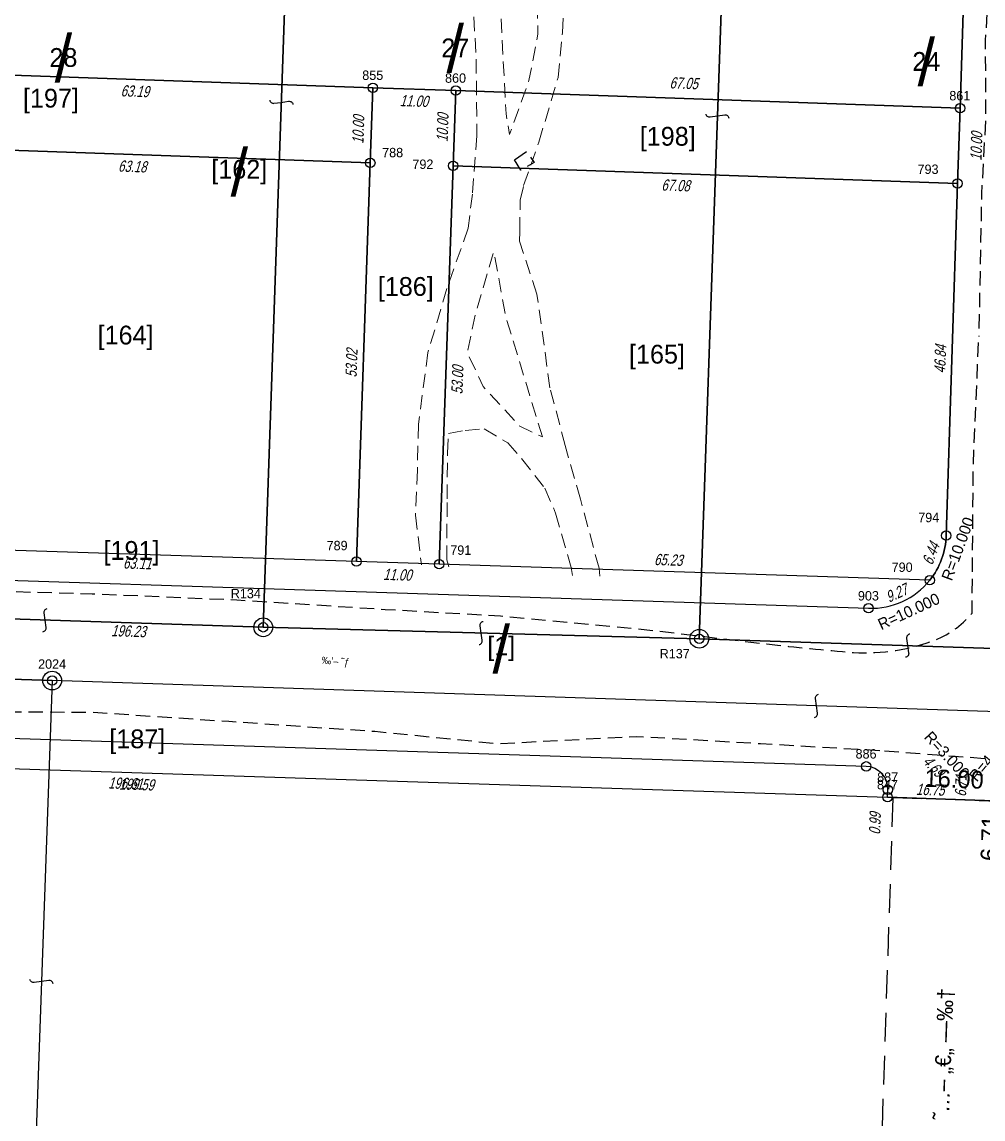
# Model space of a CAD drawing. Extents: x 187751 to 188722, y 663209 to 663959.
# Drawn here: x 188222.2 to 188349.9, y 663461.6 to 663607.5 of the extents above; entities that cross this region are included whole.
import ezdxf
from ezdxf.enums import TextEntityAlignment as Align

# ---------------------------------------------------------------- set-up
doc = ezdxf.new("R2010")
doc.units = 0
doc.header["$LTSCALE"] = 0.3
doc.linetypes.add('DASHED', pattern=[19.05, 12.7, -6.35])
doc.linetypes.add('HIDDEN', pattern=[9.525, 6.35, -3.175])
doc.layers.get('0').update_dxf_attribs({"linetype": 'CONTINUOUS'})
for name, color, linetype in [('C1602_0', 7, 'CONTINUOUS'), ('C1602_1', 1, 'CONTINUOUS'), ('C1602_3', 4, 'CONTINUOUS'), ('C1603_0', 7, 'CONTINUOUS'), ('C1603_1', 1, 'CONTINUOUS'), ('C1603_2', 3, 'CONTINUOUS'), ('C1603_3', 4, 'CONTINUOUS'), ('C1609_3', 7, 'CONTINUOUS'), ('C1610_0', 7, 'CONTINUOUS'), ('C1611_3', 6, 'CONTINUOUS'), ('C1690', 7, 'CONTINUOUS'), ('pzika', 240, 'DASHED'), ('RODP023', 25, 'HIDDEN'), ('RODP027', 25, 'HIDDEN'), ('RODS009', 25, 'CONTINUOUS')]:
    doc.layers.add(name, color=color, linetype=linetype)
doc.layers.add('M2405', color=25, linetype='HIDDEN', lineweight=20)
doc.styles.add('1', font='cob-txt', dxfattribs={"height": 2})
doc.styles.add('HEBTXT', font='HEBTXT')
doc.styles.add('TAZAR_HEBTXT', font='HEBTXT')

# ---------------------------------------------------------------- blocks, each defined once
blk = doc.blocks.new('RODS009')
blk.add_circle((0, 0), 0.001)
at = {"style": 'HEBTXT'}
blk.add_attdef('COVER_TYPE', text='', height=1.5, dxfattribs=at).set_placement((0, 1), align=Align.CENTER)
blk = doc.blocks.new('PCLS007')
blk.add_circle((0, 0), 0.00313)
at = {"style": 'HEBTXT'}
blk.add_attdef('FRONT-LEN', text='', height=1.88, dxfattribs=at).set_placement((0, 1.25), align=Align.CENTER)
blk = doc.blocks.new('C1690')
blk.add_lwpolyline([(0.21, 1.23, 0.414214), (-0.12, 0.77), (0.01, 0), (0.15, -0.77, -0.414214), (-0.16, -1.24)], format="xyb")
blk = doc.blocks.new('C1603')
at = {"color": 1, "style": 'TAZAR_HEBTXT'}
blk.add_attdef('CROSS', text='', height=5, dxfattribs=at).set_placement((-0.03, 1.75), align=Align.MIDDLE)
at = {"style": 'TAZAR_HEBTXT'}
blk.add_attdef('PARCEL_NAME', text='', height=2, dxfattribs=at).set_placement((-0.03, 1.75), align=Align.MIDDLE)
at = {"style": 'TAZAR_HEBTXT', "flags": 1}
for tag, p in [('PARCEL_STATUS', (0, -1.81)), ('PARCEL_SOURCE', (0, -4.76)), ('LEGAL_AREA', (0, -7.34)), ('CALC_AREA', (0, -10.15)), ('TABA_PLAN', (0, -17.38)), ('TABA_MIGRASH', (0, -19.9)), ('TABA_YEUD', (0, -22.63)), ('PARCEL_PREVIOUS', (0, -26.48)), ('GUSH_PREVIOUS', (0, -29.25)), ('COMMENT', (0, -32.98))]:
    blk.add_attdef(tag, text='', height=2, dxfattribs=at).set_placement(p, align=Align.MIDDLE)
blk.add_attdef('GUSH', (-2.8, -14.16), '', height=2, dxfattribs=at)
blk = doc.blocks.new('C1609')
at = {"style": 'TAZAR_HEBTXT'}
for tag, p in [('RADIUS', (0.05, 3.11)), ('LEGAL_LENGTH', (0, -1.15)), ('LINE_NAME', (-0.04, -3.3))]:
    blk.add_attdef(tag, text='', height=1.2, dxfattribs=at).set_placement(p, align=Align.MIDDLE)
at = {"style": 'TAZAR_HEBTXT', "oblique": 15, "width": 0.75}
blk.add_attdef('CALC_LENGTH', text='', height=1.2, dxfattribs=at).set_placement((0, 1.26), align=Align.MIDDLE)
at = {"style": 'TAZAR_HEBTXT', "flags": 1}
for tag, p in [('TOPO', (-0.07, -5.23)), ('COMMENT', (-0.07, -6.85))]:
    blk.add_attdef(tag, text='', height=1.2, dxfattribs=at).set_placement(p, align=Align.MIDDLE)
blk = doc.blocks.new('C1611')
blk.add_circle((0, 0), 0.5)
at = {"style": 'TAZAR_HEBTXT'}
for tag, p in [('POINT_NAME', (-0.02, 1.33)), ('UID', (0, -1.39))]:
    blk.add_attdef(tag, text='', height=1, dxfattribs=at).set_placement(p, align=Align.MIDDLE)
blk.add_attdef('MARK_DESC', (1.13, -0.48), '', height=1, dxfattribs=at)
at = {"style": 'TAZAR_HEBTXT', "flags": 1}
for tag, p in [('MARK', (0.01, -2.65)), ('TOPO', (-0.03, -3.96)), ('SOURCE', (0.02, -5.28)), ('CLASS', (-0.02, -6.69)), ('HEIGHT', (-0.02, -8.04)), ('LEGAL_X', (0, -9.43)), ('LEGAL_Y', (0, -10.83)), ('LEGAL_Z', (0, -12.3)), ('COMMENT', (-0.03, -13.7))]:
    blk.add_attdef(tag, text='', height=1, dxfattribs=at).set_placement(p, align=Align.MIDDLE)
blk = doc.blocks.new('C1610')
for radius in [1, 0.5]:
    blk.add_circle((0, 0), radius)
at = {"style": 'TAZAR_HEBTXT'}
for tag, p in [('POINT_NAME', (-0.01, 1.76)), ('UID', (-0.02, -1.89))]:
    blk.add_attdef(tag, text='', height=1, dxfattribs=at).set_placement(p, align=Align.MIDDLE)
blk.add_attdef('MARK_DESC', (1.62, -0.51), '', height=1, dxfattribs=at)
at = {"style": 'TAZAR_HEBTXT', "flags": 1}
for tag, p in [('MARK', (0.06, -3.34)), ('TOPO', (0.04, -4.79)), ('SOURCE', (0.07, -6.18)), ('CLASS', (-0.07, -7.59)), ('HEIGHT', (-0.01, -9.08)), ('LEGAL_X', (0.01, -10.63)), ('LEGAL_Y', (-0.01, -12.16)), ('LEGAL_Z', (0.02, -13.51)), ('COMMENT', (0, -14.94))]:
    blk.add_attdef(tag, text='', height=1, dxfattribs=at).set_placement(p, align=Align.MIDDLE)

msp = doc.modelspace()

# ---------------------------------------------------------------- linework, layer by layer
at = {"layer": 'C1602_0', "flags": 128}
for points in [[(188367.52, 663523.66), (188312.19, 663525.48), (188317.06, 663664.47), (188345.67, 663663.44), (188346, 663676.44), (188372.73, 663675.72), (188371.68, 663653.34), (188371.58, 663650.27), (188370.32, 663610.95), (188367.69, 663529.02)], [(188254.25, 663527), (188196.32, 663528.91), (188201.32, 663668.62), (188230.13, 663667.59), (188258.24, 663666.58), (188259.04, 663666.55)], [(188317.06, 663664.47), (188312.19, 663525.48), (188254.25, 663527), (188259.04, 663666.55)], [(188429.63, 663521.2), (188439.63, 663520.88), (188593.81, 663515.33), (188593.82, 663507.51), (188439.37, 663512.89), (188429.37, 663513.21), (188226.2, 663519.92), (188138.13, 663522.82), (188138.39, 663530.81), (188196.32, 663528.91), (188254.25, 663527), (188312.19, 663525.48), (188367.52, 663523.66)], [(188138.13, 663522.82), (188226.2, 663519.92), (188223.38, 663439.97), (188326.59, 663436.53), (188324.85, 663384.82), (188241.04, 663371.52), (188132.3, 663354.26), (188132.48, 663359.35), (188137.72, 663510.94), (188137.86, 663514.94)], [(188223.38, 663439.97), (188326.59, 663436.53), (188324.85, 663384.82), (188399.2, 663396.62), (188417.92, 663399.59), (188425.69, 663400.82), (188426.75, 663433.18), (188429.37, 663513.21), (188226.2, 663519.92)]]:
    msp.add_lwpolyline(points, close=True, dxfattribs=at)
at = {"layer": 'C1602_1', "flags": 128}
msp.add_lwpolyline([(188312.19, 663525.48), (188367.52, 663523.66), (188429.63, 663521.2), (188429.37, 663513.21), (188226.2, 663519.92), (188138.13, 663522.82), (188138.39, 663530.81), (188196.32, 663528.91), (188254.25, 663527)], close=True, dxfattribs=at)
at = {"layer": 'C1602_3', "flags": 128}
for points in [[(188346.83, 663596.01), (188279.82, 663598.35), (188268.82, 663598.73), (188205.67, 663600.94), (188140.83, 663603.2), (188141.04, 663609.43), (188141.75, 663630.57, 0.00447), (188145.72, 663629.86, 0.033622), (188175.88, 663626.8, 0.042282), (188204.11, 663628.76, 0.036239), (188227.75, 663634.19, -0.092835), (188270.28, 663640.44, -0.0236), (188281.25, 663639.49, -0.079241), (188316.47, 663628.91, 0.117834), (188343.27, 663623.04), (188347.69, 663622.9)], [(188345, 663539.2, -0.162393), (188342.81, 663533.26), (188277.62, 663535.39), (188279.47, 663588.35), (188346.51, 663586.01)], [(188266.62, 663535.75), (188203.54, 663537.81), (188138.7, 663539.93), (188138.56, 663535.93), (188334.68, 663529.53, 0.236063), (188342.81, 663533.26), (188277.62, 663535.39)], [(188334.37, 663508.52), (188137.86, 663514.94), (188137.72, 663510.94), (188337.21, 663504.43), (188337.24, 663505.42, 0.412213), (188334.37, 663508.52)]]:
    msp.add_lwpolyline(points, format="xyb", close=True, dxfattribs=at)
for points in [[(188138.56, 663535.93), (188334.68, 663529.53, 0.236063), (188342.81, 663533.26, 0.162393), (188345, 663539.2), (188346.51, 663586.01), (188346.83, 663596.01), (188347.69, 663622.9)], [(188370.32, 663610.95), (188367.69, 663529.02, 0.065799), (188371.57, 663528.37), (188405.14, 663527.21, 0.039023), (188416.01, 663528.12, 0.052124), (188422.03, 663529.76), (188421.25, 663501.26, 0.20339), (188411.34, 663505.85), (188371.62, 663507.23, 0.187842), (188364.77, 663504.83, -0.095247), (188358.87, 663501.46, -0.028764), (188356.88, 663500.91, 0.343819), (188353.73, 663497.13), (188353.95, 663503.84), (188337.21, 663504.43), (188337.24, 663505.42, 0.412213), (188334.37, 663508.52), (188137.86, 663514.94)]]:
    msp.add_lwpolyline(points, format="xyb", dxfattribs=at)
for points in [[(188205.67, 663600.94), (188268.82, 663598.73), (188268.47, 663588.74), (188205.33, 663590.94)], [(188266.62, 663535.75), (188268.47, 663588.74), (188268.82, 663598.73), (188279.82, 663598.35), (188279.47, 663588.35), (188277.62, 663535.39)], [(188346.51, 663586.01), (188279.47, 663588.35), (188279.82, 663598.35), (188346.83, 663596.01)], [(188205.33, 663590.94), (188268.47, 663588.74), (188266.62, 663535.75), (188203.54, 663537.81)], [(188353.73, 663497.13), (188350.31, 663393.92), (188132.48, 663359.35), (188137.72, 663510.94), (188337.21, 663504.43), (188353.95, 663503.84)]]:
    msp.add_lwpolyline(points, close=True, dxfattribs=at)
at = {"layer": 'M2405'}
for points in [[(188288.84, 663585.73), (188290.87, 663591.51), (188293.42, 663600.07), (188293.99, 663606.08), (188294.25, 663610.65), (188294.2, 663614.59), (188292.91, 663619.81), (188289.47, 663626.99), (188280.69, 663638.16), (188277.6, 663644.24), (188276.36, 663649.74), (188276.34, 663654.38), (188276.37, 663659.96), (188276.44, 663664.68), (188276.56, 663669.86), (188277.24, 663675.61), (188277.69, 663679.18), (188278.23, 663683.51), (188279.71, 663690.67), (188282.66, 663694.86), (188286.88, 663700.89), (188293.92, 663705.47)], [(188282.09, 663611.02), (188282.53, 663602.52), (188282.64, 663592.36), (188282.03, 663584.59), (188281.47, 663580.06), (188278.65, 663572.04), (188276.13, 663563.54), (188274.87, 663554), (188274.73, 663547.88), (188274.46, 663541.89), (188275.27, 663535.3)], [(188298.99, 663533.81), (188298.86, 663534.86), (188296.38, 663544.05), (188294.36, 663551.16), (188292.34, 663558.84), (188290.61, 663571.28), (188288.31, 663578.31), (188288.35, 663579.62), (188288.37, 663583.76), (188288.84, 663585.73)], [(188278.89, 663535.05), (188278.63, 663535.98), (188278.68, 663544.09), (188278.72, 663550.14), (188278.86, 663552.76), (188281.07, 663553.18), (188283.58, 663553.38), (188286.73, 663551.54), (188288.56, 663549.45), (188291.67, 663545.49), (188293.1, 663542.16), (188295.15, 663534.94), (188295.35, 663533.91)]]:
    msp.add_lwpolyline(points, dxfattribs=at)
at = {"layer": 'M2405', "flags": 128}
for points in [[(188280.95, 663630.14), (188287, 663621.83), (188290.6, 663611.38), (188290.74, 663605.84), (188289.54, 663599.67), (188286.98, 663592.52), (188286.52, 663595.26), (188285.8, 663608.59), (188284.5, 663618.71), (188280.95, 663630.14)], [(188291.34, 663552.31), (188286.47, 663568.3), (188284.88, 663576.93), (188282.46, 663568.74), (188281.35, 663563.51), (188283.46, 663559.02), (188288.27, 663553.78), (188291.34, 663552.31)]]:
    msp.add_lwpolyline(points, close=True, dxfattribs=at)
at = {"layer": 'pzika', "flags": 128}
msp.add_lwpolyline([(188337.96, 663504.39), (188353.95, 663503.84), (188353.72, 663497.13), (188350.31, 663393.92), (188334.22, 663391.36)], close=True, dxfattribs=at)
at = {"layer": 'RODP023', "elevation": 83.3, "flags": 128}
msp.add_lwpolyline([(188287.64, 663589.14), (188289.22, 663590.24), (188290.25, 663588.79), (188288.48, 663587.77)], close=True, dxfattribs=at)
at = {"layer": 'RODP027', "flags": 128}
for points, elevation in [([(188432.6, 663520.04, 0.073919), (188413.88, 663523.09), (188394.51, 663523.36), (188375.37, 663522.21, -0.143725), (188368.67, 663525.91, -0.185425), (188364.75, 663534.83), (188365.46, 663552.06), (188366.21, 663572.67), (188367.02, 663593.49), (188367.68, 663615.03), (188367.91, 663635.58, 0.080339), (188364, 663649.7), (188352.65, 663649.8), (188349.74, 663648.97), (188349.31, 663637.71), (188351.31, 663622.56), (188350.18, 663605.05), (188350.22, 663594.51), (188349.69, 663584.64), (188349.32, 663565.66)], 84.01), ([(188127.23, 663533.8), (188135.68, 663534.62), (188156.5, 663534.99), (188175.54, 663534.28), (188193.92, 663533.22), (188212.5, 663531.99), (188231.49, 663531.47), (188250.73, 663530.65), (188270.44, 663529.39), (188285.78, 663528.53), (188305.21, 663526.68), (188320.42, 663524.88, 0.008334), (188331.95, 663523.71, 0.107183), (188343.12, 663525.16, 0.136328), (188348.43, 663528.9), (188348.6, 663548.53), (188349.32, 663565.66)], 78.75)]:
    msp.add_lwpolyline(points, format="xyb", dxfattribs=dict(at, elevation=elevation))
at = {"layer": 'RODP027', "elevation": 78.72, "flags": 128}
for points in [[(188134.62, 663518.57), (188154.8, 663517.84), (188174.62, 663516.58), (188191.95, 663514.94), (188212.2, 663515.79), (188231.53, 663515.73), (188249.65, 663514.51), (188269.07, 663513.18), (188285.46, 663511.54), (188303.84, 663512.51), (188320.34, 663511.55), (188336.8, 663510.59)], [(188336.8, 663510.59), (188351.23, 663509.49), (188370.01, 663508.98), (188386.3, 663509.67)]]:
    msp.add_lwpolyline(points, dxfattribs=at)

# ---------------------------------------------------------------- block references
at = {"layer": 'C1603_0', "xscale": 1.25, "yscale": 1.25, "zscale": 1.25}
for p, values in [((188279.8, 663601.85), {'PARCEL_NAME': '27', 'CROSS': '/'}), ((188227.73, 663600.56), {'PARCEL_NAME': '28', 'CROSS': '/'}), ((188342.39, 663600.05), {'PARCEL_NAME': '24', 'CROSS': '/'})]:
    msp.add_blockref('C1603', p, dxfattribs=at).add_auto_attribs(values)
at = {"layer": 'C1603_1', "xscale": 1.25, "yscale": 1.25, "zscale": 1.25}
msp.add_blockref('C1603', (188285.91, 663522.01), dxfattribs=at).add_auto_attribs({'PARCEL_NAME': '[1]', 'CROSS': '/'})
at = {"layer": 'C1603_2', "xscale": 1.25, "yscale": 1.25, "zscale": 1.25}
msp.add_blockref('C1603', (188251.1, 663585.4), dxfattribs=at).add_auto_attribs({'PARCEL_NAME': '[162]', 'CROSS': '/'})
at = {"layer": 'C1603_3', "xscale": 1.25, "yscale": 1.25, "zscale": 1.25}
for p, values in [((188226.07, 663594.84), {'PARCEL_NAME': '[197]'}), ((188273.22, 663569.81), {'PARCEL_NAME': '[186]'}), ((188235.99, 663563.35), {'PARCEL_NAME': '[164]'}), ((188306.6, 663560.81), {'PARCEL_NAME': '[165]'}), ((188236.77, 663534.72), {'PARCEL_NAME': '[191]'}), ((188237.54, 663509.68), {'PARCEL_NAME': '[187]'})]:
    msp.add_blockref('C1603', p, dxfattribs=at).add_auto_attribs(values)
at = {"layer": 'C1603_3'}
ref = msp.add_blockref('C1603', (188313.15, 663592.18), dxfattribs=dict(at, xscale=1.25, yscale=1.25, zscale=1.25))
ref.add_attrib('PARCEL_NAME', '[198]', dxfattribs={"layer": '0', "height": 2.5, "style": 'TAZAR_HEBTXT'}).set_placement((188307.99, 663591.96), align=Align.MIDDLE)
at = {"layer": 'C1609_3'}
ref = msp.add_blockref('C1609', (188313.32, 663597.18), dxfattribs=dict(at, xscale=1.25, yscale=1.25, zscale=1.25, rotation=358.00012427))
ref.add_attrib('CALC_LENGTH', '67.05', dxfattribs={"layer": '0', "height": 1.5, "rotation": 358.0001, "style": 'TAZAR_HEBTXT', "oblique": 15, "width": 0.75}).set_placement((188310.12, 663599.33), align=Align.MIDDLE)
ref = msp.add_blockref('C1609', (188237.24, 663599.84), dxfattribs=dict(at, xscale=1.25, yscale=1.25, zscale=1.25, rotation=358.00041329))
ref.add_attrib('CALC_LENGTH', '63.19', dxfattribs={"layer": '0', "height": 1.5, "rotation": 358.0004, "style": 'TAZAR_HEBTXT', "oblique": 15, "width": 0.75}).set_placement((188237.19, 663598.27), align=Align.MIDDLE)
ref = msp.add_blockref('C1609', (188274.32, 663598.54), dxfattribs=dict(at, xscale=1.25, yscale=1.25, zscale=1.25, rotation=357.99939624))
ref.add_attrib('CALC_LENGTH', '11.00', dxfattribs={"layer": '0', "height": 1.5, "rotation": 357.9994, "style": 'TAZAR_HEBTXT', "oblique": 15, "width": 0.75}).set_placement((188274.27, 663596.97), align=Align.MIDDLE)
ref = msp.add_blockref('C1609', (188268.65, 663593.74), dxfattribs=dict(at, xscale=1.25, yscale=1.25, zscale=1.25, rotation=267.99998952))
ref.add_attrib('CALC_LENGTH', '10.00', dxfattribs={"layer": '0', "height": 1.5, "rotation": 88, "style": 'TAZAR_HEBTXT', "oblique": 15, "width": 0.75}).set_placement((188266.87, 663593.14), align=Align.MIDDLE)
at = {"layer": 'C1609_3', "xscale": 1.25, "yscale": 1.25, "zscale": 1.25, "rotation": 87.99998951999999}
msp.add_blockref('C1609', (188279.64, 663593.35), dxfattribs=at).add_auto_attribs({'CALC_LENGTH': '10.00'})
at = {"layer": 'C1609_3'}
ref = msp.add_blockref('C1609', (188346.67, 663591.01), dxfattribs=dict(at, xscale=1.25, yscale=1.25, zscale=1.25, rotation=268.1662442400001))
ref.add_attrib('CALC_LENGTH', '10.00', dxfattribs={"layer": '0', "height": 1.5, "rotation": 88.1662, "style": 'TAZAR_HEBTXT', "oblique": 15, "width": 0.75}).set_placement((188349, 663590.93), align=Align.MIDDLE)
ref = msp.add_blockref('C1609', (188236.9, 663589.84), dxfattribs=dict(at, xscale=1.25, yscale=1.25, zscale=1.25, rotation=358.00000195))
ref.add_attrib('CALC_LENGTH', '63.18', dxfattribs={"layer": '0', "height": 1.5, "rotation": 358, "style": 'TAZAR_HEBTXT', "oblique": 15, "width": 0.75}).set_placement((188236.85, 663588.27), align=Align.MIDDLE)
ref = msp.add_blockref('C1609', (188312.99, 663587.18), dxfattribs=dict(at, xscale=1.25, yscale=1.25, zscale=1.25, rotation=358.00013506))
ref.add_attrib('CALC_LENGTH', '67.08', dxfattribs={"layer": '0', "height": 1.5, "rotation": 358.0001, "style": 'TAZAR_HEBTXT', "oblique": 15, "width": 0.75}).set_placement((188309.04, 663585.75), align=Align.MIDDLE)
ref = msp.add_blockref('C1609', (188345.76, 663562.61), dxfattribs=dict(at, xscale=1.25, yscale=1.25, zscale=1.25, rotation=268.1599618600001))
ref.add_attrib('CALC_LENGTH', '46.84', dxfattribs={"layer": '0', "height": 1.5, "rotation": 88.16, "style": 'TAZAR_HEBTXT', "oblique": 15, "width": 0.75}).set_placement((188344.19, 663562.65), align=Align.MIDDLE)
ref = msp.add_blockref('C1609', (188267.55, 663562.24), dxfattribs=dict(at, xscale=1.25, yscale=1.25, zscale=1.25, rotation=267.99940773))
ref.add_attrib('CALC_LENGTH', '53.02', dxfattribs={"layer": '0', "height": 1.5, "rotation": 87.9994, "style": 'TAZAR_HEBTXT', "oblique": 15, "width": 0.75}).set_placement((188265.97, 663562.1), align=Align.MIDDLE)
ref = msp.add_blockref('C1609', (188278.54, 663561.87), dxfattribs=dict(at, xscale=1.25, yscale=1.25, zscale=1.25, rotation=88.0006251))
ref.add_attrib('CALC_LENGTH', '53.00', dxfattribs={"layer": '0', "height": 1.5, "rotation": 88.0006, "style": 'TAZAR_HEBTXT', "oblique": 15, "width": 0.75}).set_placement((188280.04, 663559.87), align=Align.MIDDLE)
ref = msp.add_blockref('C1609', (188344.39, 663536.05), dxfattribs=dict(at, xscale=1.25, yscale=1.25, zscale=1.25, rotation=69.70673387))
ref.add_attrib('RADIUS', 'R=10.000', dxfattribs={"layer": '0', "height": 1.5, "rotation": 69.7067, "style": 'TAZAR_HEBTXT'}).set_placement((188346.54, 663537.44), align=Align.MIDDLE)
ref.add_attrib('CALC_LENGTH', '6.44', dxfattribs={"layer": '0', "height": 1.5, "rotation": 69.7067, "style": 'TAZAR_HEBTXT', "oblique": 15, "width": 0.75}).set_placement((188342.95, 663536.8), align=Align.MIDDLE)
ref = msp.add_blockref('C1609', (188235.08, 663536.78), dxfattribs=dict(at, xscale=1.25, yscale=1.25, zscale=1.25, rotation=178.13046704))
ref.add_attrib('CALC_LENGTH', '63.11', dxfattribs={"layer": '0', "height": 1.5, "rotation": 358.1305, "style": 'TAZAR_HEBTXT', "oblique": 15, "width": 0.75}).set_placement((188237.51, 663535.51), align=Align.MIDDLE)
ref = msp.add_blockref('C1609', (188310.21, 663534.33), dxfattribs=dict(at, xscale=1.25, yscale=1.25, zscale=1.25, rotation=178.13041259))
ref.add_attrib('CALC_LENGTH', '65.23', dxfattribs={"layer": '0', "height": 1.5, "rotation": 358.1304, "style": 'TAZAR_HEBTXT', "oblique": 15, "width": 0.75}).set_placement((188308.07, 663535.97), align=Align.MIDDLE)
ref = msp.add_blockref('C1609', (188272.12, 663535.57), dxfattribs=dict(at, xscale=1.25, yscale=1.25, zscale=1.25, rotation=358.12988814))
ref.add_attrib('CALC_LENGTH', '11.00', dxfattribs={"layer": '0', "height": 1.5, "rotation": 358.1299, "style": 'TAZAR_HEBTXT', "oblique": 15, "width": 0.75}).set_placement((188272.07, 663534), align=Align.MIDDLE)
ref = msp.add_blockref('C1609', (188339.19, 663530.43), dxfattribs=dict(at, xscale=1.25, yscale=1.25, zscale=1.25, rotation=24.69684325))
ref.add_attrib('RADIUS', 'R=10.000', dxfattribs={"layer": '0', "height": 1.5, "rotation": 24.6968, "style": 'TAZAR_HEBTXT'}).set_placement((188340.02, 663529.12), align=Align.MIDDLE)
ref.add_attrib('CALC_LENGTH', '9.27', dxfattribs={"layer": '0', "height": 1.5, "rotation": 24.6968, "style": 'TAZAR_HEBTXT', "oblique": 15, "width": 0.75}).set_placement((188338.41, 663531.55), align=Align.MIDDLE)
ref = msp.add_blockref('C1609', (188236.62, 663532.73), dxfattribs=dict(at, xscale=1.25, yscale=1.25, zscale=1.25, rotation=178.13035128))
ref.add_attrib('CALC_LENGTH', '196.23', dxfattribs={"layer": '0', "height": 1.5, "rotation": 358.1304, "style": 'TAZAR_HEBTXT', "oblique": 15, "width": 0.75}).set_placement((188236.34, 663526.5), align=Align.MIDDLE)
ref = msp.add_blockref('C1609', (188336.44, 663507.56), dxfattribs=dict(at, xscale=1.25, yscale=1.25, zscale=1.25, rotation=132.78598548))
ref.add_attrib('RADIUS', 'R=3.000', dxfattribs={"layer": '0', "height": 1.5, "rotation": 312.786, "style": 'TAZAR_HEBTXT'}).set_placement((188345.1, 663510.03), align=Align.MIDDLE)
ref.add_attrib('CALC_LENGTH', '4.69', dxfattribs={"layer": '0', "height": 1.5, "rotation": 312.786, "style": 'TAZAR_HEBTXT', "oblique": 15, "width": 0.75}).set_placement((188343.33, 663508.52), align=Align.MIDDLE)
ref = msp.add_blockref('C1609', (188354.65, 663499.56), dxfattribs=dict(at, xscale=1.25, yscale=1.25, zscale=1.25, rotation=230.17056996))
ref.add_attrib('RADIUS', 'R=4.000', dxfattribs={"layer": '0', "height": 1.5, "rotation": 50.1706, "style": 'TAZAR_HEBTXT'}).set_placement((188350.92, 663509.78), align=Align.MIDDLE)
ref.add_attrib('CALC_LENGTH', '5.30', dxfattribs={"layer": '0', "height": 1.5, "rotation": 50.1706, "style": 'TAZAR_HEBTXT', "oblique": 15, "width": 0.75}).set_placement((188352.62, 663508.18), align=Align.MIDDLE)
ref = msp.add_blockref('C1609', (188236.11, 663511.73), dxfattribs=dict(at, xscale=1.25, yscale=1.25, zscale=1.25, rotation=358.1302633700001))
ref.add_attrib('CALC_LENGTH', '196.61', dxfattribs={"layer": '0', "height": 1.5, "rotation": 358.1303, "style": 'TAZAR_HEBTXT', "oblique": 15, "width": 0.75}).set_placement((188235.94, 663506.26), align=Align.MIDDLE)
ref = msp.add_blockref('C1609', (188237.46, 663507.69), dxfattribs=dict(at, xscale=1.25, yscale=1.25, zscale=1.25, rotation=358.1300383700001))
ref.add_attrib('CALC_LENGTH', '199.59', dxfattribs={"layer": '0', "height": 1.5, "rotation": 358.13, "style": 'TAZAR_HEBTXT', "oblique": 15, "width": 0.75}).set_placement((188237.42, 663506.12), align=Align.MIDDLE)
ref = msp.add_blockref('C1609', (188353.84, 663500.49), dxfattribs=dict(at, xscale=1.25, yscale=1.25, zscale=1.25, rotation=268.1121872))
ref.add_attrib('CALC_LENGTH', '6.71', dxfattribs={"layer": '0', "height": 1.5, "rotation": 88.1122, "style": 'TAZAR_HEBTXT', "oblique": 15, "width": 0.75}).set_placement((188346.93, 663505.94), align=Align.MIDDLE)
ref = msp.add_blockref('C1609', (188345.58, 663504.13), dxfattribs=dict(at, xscale=1.25, yscale=1.25, zscale=1.25, rotation=357.97791111))
ref.add_attrib('CALC_LENGTH', '16.75', dxfattribs={"layer": '0', "height": 1.5, "rotation": 357.9779, "style": 'TAZAR_HEBTXT', "oblique": 15, "width": 0.75}).set_placement((188342.87, 663505.42), align=Align.MIDDLE)
ref = msp.add_blockref('C1609', (188337.22, 663504.93), dxfattribs=dict(at, xscale=1.25, yscale=1.25, zscale=1.25, rotation=268.15238973))
ref.add_attrib('CALC_LENGTH', '0.99', dxfattribs={"layer": '0', "height": 1.5, "rotation": 88.1524, "style": 'TAZAR_HEBTXT', "oblique": 15, "width": 0.75}).set_placement((188335.52, 663500.91), align=Align.MIDDLE)
at = {"layer": 'C1610_0'}
ref = msp.add_blockref('C1610', (188254.25, 663527), dxfattribs=dict(at, xscale=1.25, yscale=1.25, zscale=1.25))
ref.add_attrib('POINT_NAME', 'R134', dxfattribs={"layer": '0', "height": 1.25, "style": 'TAZAR_HEBTXT'}).set_placement((188251.93, 663531.49), align=Align.MIDDLE)
ref = msp.add_blockref('C1610', (188312.19, 663525.48), dxfattribs=dict(at, xscale=1.25, yscale=1.25, zscale=1.25))
ref.add_attrib('POINT_NAME', 'R137', dxfattribs={"layer": '0', "height": 1.25, "style": 'TAZAR_HEBTXT'}).set_placement((188308.92, 663523.5), align=Align.MIDDLE)
at = {"layer": 'C1610_0', "xscale": 1.25, "yscale": 1.25, "zscale": 1.25}
msp.add_blockref('C1610', (188226.2, 663519.92), dxfattribs=at).add_auto_attribs({'POINT_NAME': '2024'})
at = {"layer": 'C1611_3', "xscale": 1.25, "yscale": 1.25, "zscale": 1.25}
for p, values in [((188268.82, 663598.73), {'POINT_NAME': '855'}), ((188279.82, 663598.35), {'POINT_NAME': '860'}), ((188346.83, 663596.01), {'POINT_NAME': '861'}), ((188334.68, 663529.53), {'POINT_NAME': '903'}), ((188334.37, 663508.52), {'POINT_NAME': '886'}), ((188337.24, 663505.42), {'POINT_NAME': '887'}), ((188337.21, 663504.43), {'POINT_NAME': '847'})]:
    msp.add_blockref('C1611', p, dxfattribs=at).add_auto_attribs(values)
at = {"layer": 'C1611_3'}
ref = msp.add_blockref('C1611', (188268.47, 663588.74), dxfattribs=dict(at, xscale=1.25, yscale=1.25, zscale=1.25))
ref.add_attrib('POINT_NAME', '788', dxfattribs={"layer": '0', "height": 1.25, "style": 'TAZAR_HEBTXT'}).set_placement((188271.44, 663590.11), align=Align.MIDDLE)
ref = msp.add_blockref('C1611', (188279.47, 663588.35), dxfattribs=dict(at, xscale=1.25, yscale=1.25, zscale=1.25))
ref.add_attrib('POINT_NAME', '792', dxfattribs={"layer": '0', "height": 1.25, "style": 'TAZAR_HEBTXT'}).set_placement((188275.46, 663588.56), align=Align.MIDDLE)
ref = msp.add_blockref('C1611', (188346.51, 663586.01), dxfattribs=dict(at, xscale=1.25, yscale=1.25, zscale=1.25))
ref.add_attrib('POINT_NAME', '793', dxfattribs={"layer": '0', "height": 1.25, "style": 'TAZAR_HEBTXT'}).set_placement((188342.58, 663587.89), align=Align.MIDDLE)
ref = msp.add_blockref('C1611', (188345, 663539.2), dxfattribs=dict(at, xscale=1.25, yscale=1.25, zscale=1.25))
ref.add_attrib('POINT_NAME', '794', dxfattribs={"layer": '0', "height": 1.25, "style": 'TAZAR_HEBTXT'}).set_placement((188342.67, 663541.6), align=Align.MIDDLE)
ref = msp.add_blockref('C1611', (188266.62, 663535.75), dxfattribs=dict(at, xscale=1.25, yscale=1.25, zscale=1.25))
ref.add_attrib('POINT_NAME', '789', dxfattribs={"layer": '0', "height": 1.25, "style": 'TAZAR_HEBTXT'}).set_placement((188264.06, 663537.87), align=Align.MIDDLE)
ref = msp.add_blockref('C1611', (188277.62, 663535.39), dxfattribs=dict(at, xscale=1.25, yscale=1.25, zscale=1.25))
ref.add_attrib('POINT_NAME', '791', dxfattribs={"layer": '0', "height": 1.25, "style": 'TAZAR_HEBTXT'}).set_placement((188280.49, 663537.26), align=Align.MIDDLE)
ref = msp.add_blockref('C1611', (188342.81, 663533.26), dxfattribs=dict(at, xscale=1.25, yscale=1.25, zscale=1.25))
ref.add_attrib('POINT_NAME', '790', dxfattribs={"layer": '0', "height": 1.25, "style": 'TAZAR_HEBTXT'}).set_placement((188339.14, 663534.99), align=Align.MIDDLE)
at = {"layer": 'C1690', "xscale": 1.25, "yscale": 1.25, "zscale": 1.25}
for p, rotation in [((188256.64, 663596.77), 88.03374839), ((188314.62, 663594.97), 267.99285152), ((188225.28, 663527.95), 178.11350573), ((188283.22, 663526.24), 178.49724518), ((188339.85, 663524.57), 358.11808664), ((188327.79, 663516.56), 178.10951501), ((188224.79, 663479.95), 267.97680758)]:
    msp.add_blockref('C1690', p, dxfattribs=dict(at, rotation=rotation))
at = {"layer": 'pzika', "xscale": 1.25, "yscale": 1.25, "zscale": 1.25, "rotation": 358.0172938702236}
msp.add_blockref('PCLS007', (188345.95, 663504.11), dxfattribs=at).add_auto_attribs({'FRONT-LEN': '16.00'})
at = {"layer": 'pzika'}
ref = msp.add_blockref('PCLS007', (188353.84, 663500.49), dxfattribs=dict(at, xscale=1.25, yscale=1.25, zscale=1.25, rotation=88.10649525051099))
ref.add_attrib('FRONT-LEN', '6.71', dxfattribs={"layer": '0', "height": 2.344, "rotation": 88.1065, "style": 'HEBTXT'}).set_placement((188351.99, 663498.94), align=Align.CENTER)
at = {"layer": 'RODS009'}
ref = msp.add_blockref('RODS009', (188262.37, 663513.64, 78.72), dxfattribs=dict(at, xscale=0.625, yscale=0.625, zscale=0.625, rotation=356.0821534064875))
ref.add_attrib('COVER_TYPE', '‰’– ˜ƒ', dxfattribs={"layer": '0', "height": 0.938, "rotation": 356.0822, "style": 'HEBTXT'}).set_placement((188263.83, 663522.04, 78.72), align=Align.CENTER)

# ---------------------------------------------------------------- texts
at = {"layer": 'pzika', "style": '1'}
msp.add_text('‰˜…‰– „‰‡ ˜…– „€„ —‰† ', height=2.1, rotation=87.8729, dxfattribs=at).set_placement((188346.02, 663479.78), align=Align.RIGHT)

doc.saveas('drawing.dxf')
